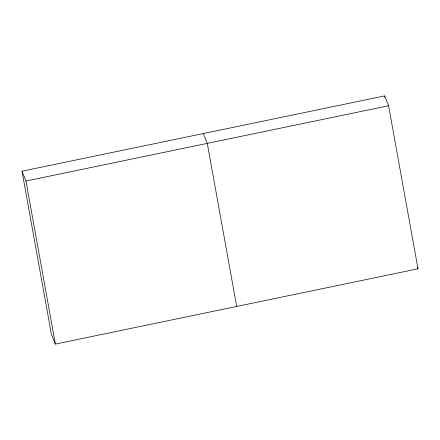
<?xml version="1.0" encoding="UTF-8"?>
<svg xmlns="http://www.w3.org/2000/svg" width="440" height="440" viewBox="0 0 440 440"><rect width="100%" height="100%" fill="white"/><g stroke="black" fill="none" stroke-linecap="round" stroke-linejoin="round"><path stroke-width="0.66" d="M22 171.193L384.626 95.915L388.591 105.738L418 268.807L55.374 344.086L51.409 334.263L22 171.193L25.966 181.016L55.374 344.086M25.966 181.016L388.591 105.738M417.257 266.964L418 268.807M203.313 133.557L207.279 143.374L236.687 306.444M384.626 95.915L384.868 97.262"/></g></svg>
